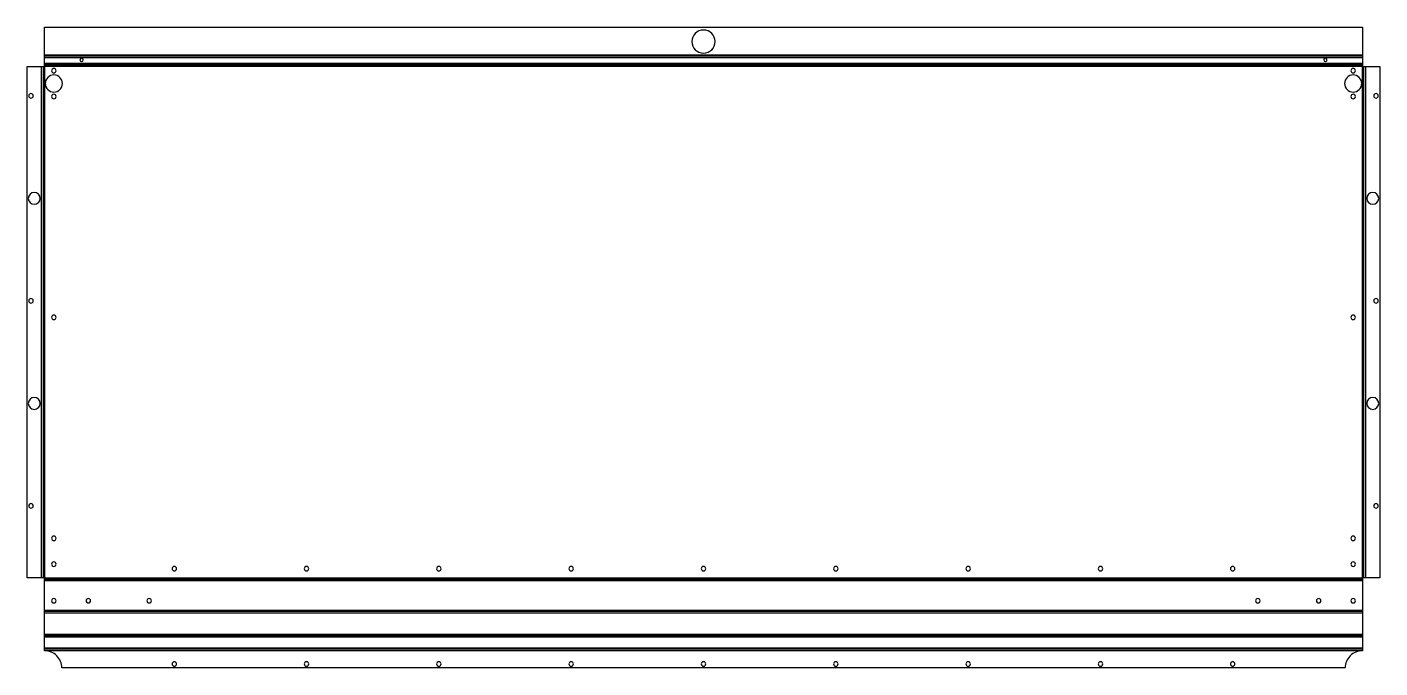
# Model space of a CAD drawing. Header units: millimetres. Extents: x -26 to 996, y 0 to 484.
import ezdxf

# ---------------------------------------------------------------- set-up
doc = ezdxf.new("R2010")
doc.units = ezdxf.units.MM

msp = doc.modelspace()

# ---------------------------------------------------------------- linework, layer by layer
at = {"layer": 'BEND'}
for p, q in [((983, 462.4), (-13, 462.4)), ((-14.1, 454.8), (-14.1, 68)), ((983, 456.6), (-13, 456.6)), ((983, 455.4), (-13, 455.4)), ((984.1, 68), (984.1, 454.8)), ((983, 66.9), (-13, 66.9)), ((983, 42.7), (-13, 42.7)), ((983, 24.4), (-13, 24.4)), ((983, 14.1), (-13, 14.1))]:
    msp.add_line(p, q, dxfattribs=at)
at = {"layer": 'BEND_EXTENT'}
for p, q in [((-13, 463.5), (983, 463.5)), ((983, 461.2), (-13, 461.2)), ((-15.3, 68), (-15.3, 454.8)), ((-13, 457.2), (983, 457.2)), ((-13, 456), (983, 456)), ((985.3, 454.8), (985.3, 68)), ((983, 65.8), (-13, 65.8)), ((-13, 43.8), (983, 43.8)), ((983, 41.5), (-13, 41.5)), ((-13, 25.5), (983, 25.5)), ((983, 23.3), (-13, 23.3)), ((-13, 15.3), (983, 15.3)), ((983, 13), (-13, 13))]:
    msp.add_line(p, q, dxfattribs=at)
msp.add_lwpolyline([(983, 68), (983, 454.8), (-13, 454.8), (-13, 68)], close=True, dxfattribs=at)
at = {"layer": 'INTERIOR_PROFILES', "extrusion": (0, 0, -1)}
for centre, radius in [((-485, 473.5), 8.75), ((-15, 459.7), 1.25), ((-955, 459.7), 1.25), ((6, 451.5), 1.7), ((-976, 451.5), 1.7), ((6, 441.8), 6.5), ((-976, 441.8), 6.5), ((23.3, 432.5), 1.7), ((6, 432), 1.7), ((-976, 432), 1.7), ((-993.3, 432.5), 1.7), ((20.8, 355), 4.5), ((-990.8, 355), 4.5), ((23.3, 277.5), 1.7), ((-993.3, 277.5), 1.7), ((6, 265), 1.7), ((-976, 265), 1.7), ((20.8, 200), 4.5), ((-990.8, 200), 4.5), ((23.3, 122.5), 1.7), ((-993.3, 122.5), 1.7), ((6, 98), 1.7), ((-976, 98), 1.7), ((6, 78.5), 1.7), ((-85, 75), 1.7), ((-185, 75), 1.7), ((-285, 75), 1.7), ((-385, 75), 1.7), ((-485, 75), 1.7), ((-585, 75), 1.7), ((-685, 75), 1.7), ((-785, 75), 1.7), ((-885, 75), 1.7), ((-976, 78.5), 1.7), ((6, 50.8), 1.7), ((-20, 50.8), 1.7), ((-66, 50.8), 1.7), ((-904, 50.8), 1.7), ((-950, 50.8), 1.7), ((-976, 50.8), 1.7), ((-85, 3), 1.7), ((-185, 3), 1.7), ((-285, 3), 1.7), ((-385, 3), 1.7), ((-485, 3), 1.7), ((-585, 3), 1.7), ((-685, 3), 1.7), ((-785, 3), 1.7), ((-885, 3), 1.7)]:
    msp.add_circle(centre, radius, dxfattribs=at)
at = {"layer": 'OUTER_PROFILES'}
msp.add_lwpolyline([(-13, 13), (-13, 23.3), (-13, 41.5), (-13, 65.8), (-13, 68), (-26.3, 68), (-26.3, 454.8), (-13, 454.8), (-13, 456), (-13, 457.2), (-13, 463.5), (-13, 484.5), (983, 484.5), (983, 461.2), (983, 457.2), (983, 456), (983, 454.8), (996.3, 454.8), (996.3, 68), (983, 68), (983, 65.8), (983, 41.5), (983, 23.3), (983, 13, 0.414214), (970, 0), (0, 0, 0.414214)], format="xyb", close=True, dxfattribs=at)

doc.saveas('drawing.dxf')
